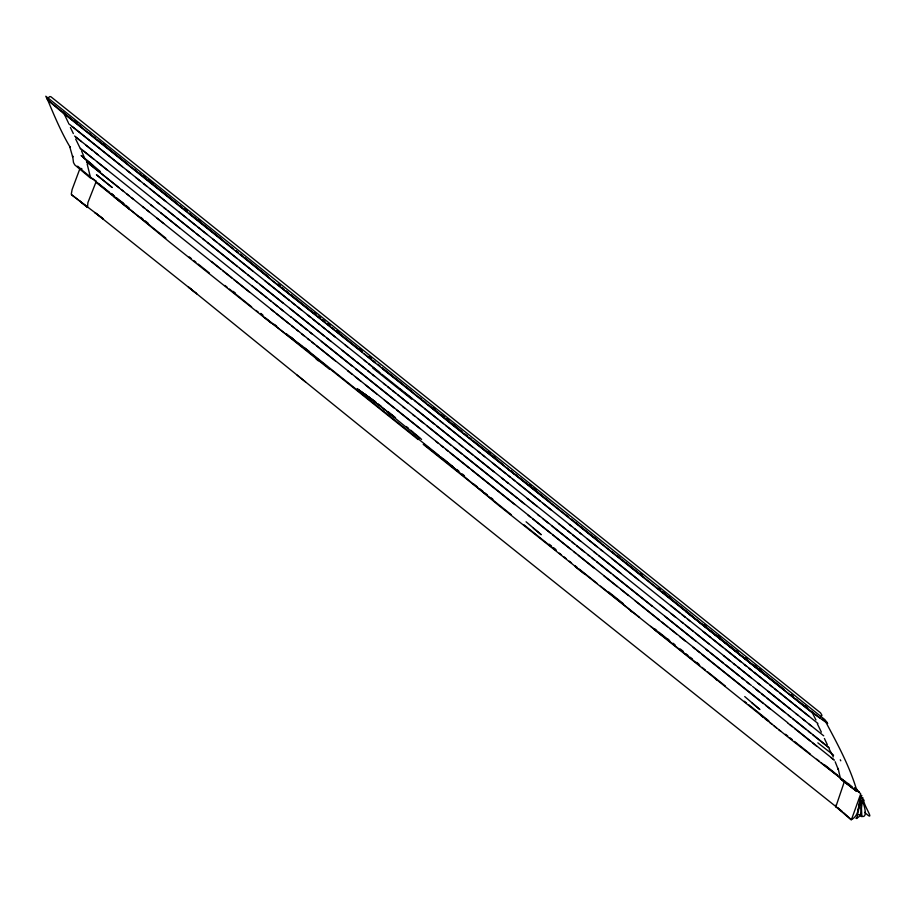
<?xml version="1.0" encoding="UTF-8"?>
<svg xmlns="http://www.w3.org/2000/svg" width="916" height="916" viewBox="0 0 916 916"><rect width="100%" height="100%" fill="white"/><g stroke="black" fill="none" stroke-linecap="round" stroke-linejoin="round"><path stroke-width="1.37" d="M862.975 802.21C864.246 805.279 869.215 821.995 858.773 814.668M844.495 781.245L835.861 806.698L851.01 819.706C858.51 816.694 858.67 806.904 859.849 800.034L859.529 802.279L860.467 797.973M858.968 806.034L859.368 803.744L858.074 810.019M79.761 169.059L72.112 189.532L71.265 194.306L87.467 207.451L87.913 202.562L95.825 182.467L95.39 180.383M856.884 789.603L856.391 788.527M861.395 800.412C859.322 805.221 864.189 816.522 855.888 818.274M863.364 800.55L863.765 800.08C863.147 805.061 877.001 824.045 864.67 812.309M820.461 716.999L821.961 715.316L820.541 712.866L50.918 96.764C49.235 95.298 46.647 99.901 48.995 100.966M861.166 796.107L861.67 795.592L860.891 795.351M86.482 161.697L220.538 268.983M95.997 180.921L95.642 182.044L165.83 238.16M862.242 798.5L862.792 797.973L861.452 808.072L861.83 816.648L860.044 814.862M63.605 112.416L62.62 112.256L186.818 211.573M844.758 781.44L821.205 762.788M819.671 717.835L810.11 710.312M68.608 123.637L326.199 329.714M823.724 735.834L659.772 604.388M862.792 797.973L862.002 797.756M862.987 799.863L863.765 800.08M94.199 179.651L90.192 177.841L74.757 164.88L73.486 162.498L72.604 155.88L72.627 156.819M47.311 99.077C53.643 114.179 61.143 132.282 70.108 147.132L69.731 146.652L72.707 157.06M71.62 195.005L78.81 200.192M371.873 399.319L358.087 389.518M373.236 400.429L364.431 394.017L378.377 404.964M817.885 723.434L754.257 672.31M822.385 719.129L827.686 723.514L810.168 711.079L685.866 611.464L812.469 712.808L812.103 712.35L815.95 719.965M302.406 346.866L263.613 316.867M849.521 784.978L848.182 783.535M385.522 410.368L377.507 403.819L393.514 416.368M374.175 400.945L376.442 402.674M378.709 404.391L380.987 406.109M619.262 557.833L580.194 526.586M621.517 559.562L623.785 561.279M843.625 780.489L794.023 741.88L653.703 629.063M847.861 783.478L852.201 786.798M856.54 790.13L859.265 792.054L855.979 790.771L840.419 778.611L838.14 768.387L838.312 769.623L835.174 761.757M79.726 201.051L103.325 218.958L94.817 212.512L196.722 293.773L188.352 286.983L305.6 381.983M233.637 249.06L189.04 213.336M780.867 687.275L626.006 563.042M293.017 338.977L289.971 336.641L296.36 341.691M297.07 342.103L309.528 351.687M358.465 349.007L273.334 281.601L240.37 254.35M382.693 368.942L403.063 384.64M662.394 635.818L497.251 504.224L442.794 458.538M455.389 426.261L462.03 431.413M184.689 208.917L186.944 210.669M453.088 424.223L455.344 425.974M79.829 200.959L87.776 207.405M817.851 742.842L833.606 755.185M103.13 143.961L105.374 145.736M235.893 250.812L238.137 252.587M575.408 566.912L584.087 573.725M844.243 780.695L848.537 784.073M388.018 411.627L395.54 417.696M854.662 787.588L860.731 793.863L851.399 819.763L843.796 812.847M278.143 284.04L280.376 285.815M358.992 349.053L361.213 350.817M368.518 356.61L371.564 359.026M763.635 673.775L506.422 467.824M428.883 412.085L437.825 419.196M440.058 420.971L443.401 423.639M412.692 414.582L414.937 416.356M418.28 419.024L423.868 423.467M652.352 606.392L613.308 575.214M355.397 376.957L360.984 381.411M365.461 384.96L376.602 393.891M286.181 333.619L294.013 339.825M439.256 455.699L307.65 350.427M673.02 643.215L675.069 644.841M667.42 638.773L669.665 640.547M785.55 734.277L787.794 736.063M790.027 737.838L792.271 739.624M794.504 741.41L797.859 744.078M715.762 679.237L716.575 679.89M758.986 668.772L761.219 670.558M754.418 665.142L756.616 666.894M150.224 189.017L165.853 201.497M307.387 314.829L310.742 317.497M312.974 319.283L319.673 324.619M321.905 326.394L325.26 329.073M327.31 330.596L380.804 373.419M381.915 374.312L458.836 435.879M459.947 436.76L679.672 612.85M499.094 468.305L505.792 473.652M508.025 475.427L510.258 477.213M512.491 478.988L514.723 480.774M516.956 482.549L540.371 501.27M670.615 605.396L710.782 637.49M794.515 704.77L808.977 716.323M74.597 136.026L97.955 154.667M558.417 523.54L565.115 528.887M567.347 530.662L570.691 533.341M572.924 535.116L580.733 541.356M594.118 552.05L596.35 553.825M598.583 555.611L666.562 610.067M671.027 613.628L675.493 617.189M681.069 621.643L683.302 623.418M685.534 625.204L693.343 631.433M252.06 285.815L291.208 317.314M293.441 319.1L306.837 329.783M86.768 161.983L119.103 187.78M121.336 189.566L123.568 191.341M126.912 194.009L129.145 195.795M131.366 197.57L133.599 199.356M270.678 309.161L274.033 311.829M276.266 313.604L289.651 324.275M289.41 323.921L659.486 620.143M399.96 412.647L420.055 428.677M528.143 515.284L530.375 517.059M532.608 518.845L550.447 533.089M552.68 534.875L570.531 549.119M743.082 687.057L787.714 722.724M98.333 183.475L109.462 192.349M121.393 201.806L124.587 204.348M125.858 205.356L129.156 207.989M260.808 313.398L262.938 315.104M256.102 310.444L258.335 312.23M260.568 314.005L262.8 315.791M265.033 317.566L329.645 369.377M423.707 444.031L446.058 461.847M74.677 120.981L76.875 122.733M359.667 349.111L361.9 350.897M368.805 356.416L371.026 358.19M639.986 573.473L642.173 575.225M198.314 219.932L200.547 221.718M327.63 323.451L329.852 325.237M336.779 330.779L338.977 332.542M432.913 407.723L435.089 409.463M446.607 418.692L448.84 420.478M487.85 451.702L490.083 453.489M529.082 484.724L531.314 486.51M533.547 488.297L535.768 490.083M80.7 126.397L49.258 101.218M88.52 132.66L90.753 134.446M92.997 136.232L95.23 138.018M97.462 139.816L127.622 163.953M134.32 169.323L136.553 171.109M138.785 172.895L141.018 174.681M143.262 176.479L176.765 203.295M180.12 205.986L182.353 207.772M184.585 209.558L186.818 211.344M189.051 213.142L221.443 239.065M235.973 250.698L238.206 252.484M240.439 254.27L242.671 256.056M244.904 257.843L268.365 276.621M281.762 287.349L284.006 289.147M286.239 290.933L288.471 292.719M290.704 294.505L315.276 314.177M327.562 324.012L329.794 325.81M332.027 327.596L334.271 329.382M336.504 331.168L362.198 351.733M373.362 360.675L375.594 362.461M377.827 364.259L380.06 366.045M382.304 367.831L411.341 391.086M419.162 397.338L421.394 399.124M423.627 400.922L425.86 402.708M428.093 404.494L457.141 427.738M464.962 434.001L467.194 435.787M469.427 437.585L471.66 439.371M473.893 441.157L502.941 464.401M510.75 470.664L512.994 472.45M515.227 474.236L517.46 476.034M519.693 477.82L549.852 501.957M566.603 515.376L568.836 517.162M571.069 518.948L596.763 539.513M612.403 552.039L614.636 553.825M616.869 555.611L643.685 577.069M658.203 588.702L660.436 590.488M662.669 592.274L690.595 614.625M704.003 625.365L706.236 627.151M708.469 628.937L737.506 652.181M754.269 665.6L784.428 689.737M795.592 698.679L797.825 700.477M800.057 702.263L807.878 708.515M568.092 516.624L452.893 425.276L406.406 387.262M513.933 473.858L61.864 112.027L47.609 100.039L45.8 96.237L824.789 719.575L827.377 722.873L826.026 721.705M713.014 639.276L752.025 670.523M326.371 329.955L335.29 337.099M345.321 345.126L347.553 346.912M364.27 360.286L366.492 362.072M368.724 363.858L378.755 371.885M72.249 126.58L122.378 166.723M126.832 170.296L130.175 172.964M135.74 177.429L140.194 180.99M143.537 183.669L146.881 186.349M179.238 212.18L185.925 217.539M189.269 220.218L195.955 225.576M198.188 227.363L207.108 234.496M212.672 238.962L217.138 242.534M219.359 244.32L237.198 258.598M239.419 260.384L252.793 271.102M265.056 280.914L289.559 300.562M587.156 538.791L597.186 546.818M600.53 549.497L602.762 551.283M611.682 558.417L638.429 579.828M748.784 668.176L767.745 683.347M769.978 685.134L772.211 686.92M774.432 688.706L777.787 691.374M780.008 693.16L793.393 703.877M681.905 614.625L685.248 617.304M687.481 619.079L689.702 620.865M703.087 631.559L723.171 647.612M372.572 367.877L411.582 399.09M355.454 360.835L94.806 152.331M356.564 361.728L620.739 573.164M695.576 633.219L708.938 643.937M723.422 655.547L730.109 660.905M733.453 663.573L735.685 665.36M737.907 667.146L751.28 677.863M757.967 683.222L760.2 685.008M768.009 691.259L790.302 709.121M75.868 137.171L81.432 141.637M85.886 145.197L92.573 150.556M283.124 303.139L259.72 284.407M289.811 308.497L324.367 336.149M326.6 337.935L331.054 341.496M342.206 350.416L365.621 369.148M367.854 370.934L370.087 372.709M372.32 374.495L374.541 376.281M383.46 383.415L385.693 385.201M387.926 386.987L390.159 388.762M392.38 390.548L395.735 393.227M397.956 395.014L407.998 403.04M415.795 409.28L418.028 411.066M465.935 449.458L472.622 454.805M474.854 456.592L493.804 471.751M501.613 477.992L503.834 479.778M506.067 481.564L508.3 483.339M157.209 202.276L159.43 204.062M163.895 207.634L166.117 209.421M168.349 211.207L175.036 216.565M177.269 218.351L193.986 231.748M196.219 233.534L199.562 236.214M202.894 238.893L205.127 240.668M207.359 242.454L237.439 266.556M239.66 268.342L245.236 272.808M247.457 274.582L253.034 279.048M255.255 280.834L257.488 282.62M795.878 713.575L798.099 715.362M802.553 718.923L804.786 720.697M809.24 724.258L811.473 726.033M80.448 148.403L266.682 297.7M150.774 204.875L153.006 206.661M723.548 663.195L291.093 316.982M725.781 664.982L751.418 685.512M752.528 686.405L829.392 747.925M160.815 212.901L179.765 228.084M268.903 299.486L271.136 301.272M273.357 303.059L277.823 306.631M280.044 308.406L283.387 311.085M517.494 498.43L463.965 455.63M543.096 518.983L548.673 523.448M552.016 526.116L569.866 540.383M572.099 542.169L574.332 543.955M576.553 545.741L584.362 551.982M587.717 554.661L589.938 556.436M592.171 558.222L594.404 560.008M705.835 649.238L708.057 651.024M710.289 652.81L739.281 676.019M82.818 150.476L93.936 159.384M97.279 162.063L107.287 170.078M741.513 677.806L743.735 679.592M747.09 682.26L749.311 684.046M756.009 689.404L759.353 692.072M761.585 693.859L764.929 696.538M767.161 698.324L785.001 712.591M788.344 715.27L790.577 717.056M792.809 718.842L806.16 729.537M211.436 261.449L288.3 323.027M156.98 218.145L163.666 223.493M222.771 270.77L231.691 277.903M233.924 279.689L249.518 292.193M810.179 740.987L794.573 728.506M812.4 742.762L816.843 746.322M831.293 757.898L833.514 759.673M445.645 449.252L447.878 451.038M450.1 452.825L469.061 467.996M471.282 469.782L514.758 504.579M593.9 567.92L578.317 555.394M603.942 575.935L617.327 586.641M620.67 589.309L628.479 595.549M635.177 600.896L667.512 626.762M696.423 650.017L699.767 652.684M702 654.471L763.326 703.545M765.558 705.32L770.024 708.892M787.886 723.159L792.34 726.72M304.307 347.759L306.539 349.534M440.378 456.592L452.63 466.404M696.698 662.337L698.919 664.123M140.663 217.252L142.885 219.039M145.117 220.825L148.461 223.504M418.131 439.565L330.115 369.034M447.18 462.74L453.855 468.087M473.904 484.129L477.247 486.808M479.48 488.594L482.835 491.262M485.056 493.048L487.289 494.835M490.644 497.502L492.877 499.289M608.797 592.057L623.281 603.655M685.718 653.646L687.95 655.432M690.183 657.219L692.404 659.005M189.257 256.904L191.478 258.69M193.711 260.476L195.944 262.262M198.177 264.048L209.34 272.968M597.186 583.481L579.359 569.202M600.53 586.148L639.528 617.395M744.33 701.244L746.563 703.03M748.796 704.816L768.845 720.881M423.226 444.363L511.368 514.781M523.631 524.593L555.966 550.47M559.31 553.149L561.531 554.936M563.764 556.71L565.996 558.497M569.34 561.176L571.561 562.962M574.904 565.63L577.137 567.416M650.681 626.315L699.744 665.577M701.977 667.352L705.32 670.031M707.553 671.817L725.392 686.084M630.448 610.674L632.681 612.461M760.818 715.362L763.051 717.148M765.284 718.934L767.516 720.72M769.749 722.495L771.982 724.281M774.203 726.067L776.436 727.854M778.669 729.64L780.901 731.415M791.058 694.431L793.245 696.194M717.732 635.738L719.965 637.525M533.685 488.4L535.906 490.175M725.392 649.398L740.987 661.913M744.33 664.604L746.551 666.39M542.604 503.056L551.512 510.212M569.328 524.502L571.561 526.288M574.904 528.967L577.126 530.753M579.359 532.54L581.591 534.326M399.926 388.865L402.147 390.651M404.38 392.437L412.177 398.689M414.398 400.475L422.196 406.727M424.429 408.513L427.772 411.192M445.634 425.425L472.37 446.871M477.934 451.336L480.167 453.122M482.389 454.909L484.621 456.695M492.419 462.946L497.983 467.412M291.78 302.337L295.124 305.017M297.356 306.803L301.811 310.375M527.25 498.499L537.268 506.548M419.139 411.96L434.734 424.463M436.966 426.249L454.794 440.527M459.248 444.1L462.591 446.779M664.627 616.182L695.805 641.2M808.381 731.323L810.614 733.098M812.836 734.884L828.385 747.353M518.605 499.323L524.17 503.789M537.52 514.517L539.753 516.303M310.18 332.462L312.402 334.248M321.321 341.393L352.511 366.4M355.855 369.079L394.876 400.292M402.662 406.555L404.883 408.341M427.211 426.146L450.603 444.913M453.935 447.592L461.733 453.844M661.718 621.93L741.971 686.164M789.935 724.51L834.419 760.177M291.883 326.062L294.105 327.848M296.337 329.634L298.559 331.42M301.902 334.1L304.135 335.886M307.478 338.565L309.711 340.351M311.932 342.137L314.165 343.924M316.386 345.71L335.336 360.893M347.588 370.717L352.042 374.3M384.388 400.143L394.395 408.181M396.628 409.967L398.849 411.753M825.018 765.123L837.235 774.936M654.505 628.651L656.738 630.437M658.959 632.223L667.878 639.379M798.97 744.971L810.087 753.879M816.751 759.227L818.973 761.013M274.422 324.356L276.655 326.142M300.036 344.908L302.269 346.695M304.49 348.481L326.772 366.354M224.947 285.46L227.168 287.246M229.389 289.032L251.637 306.883M316.146 359.038L318.379 360.824M736.246 650.566L738.365 652.272M313.879 312.551L316.1 314.337M318.321 316.135L320.543 317.932M322.764 319.718L324.985 321.516M596.637 561.794L611.075 573.427M669.733 628.548L676.409 633.918M679.741 636.597L685.305 641.074M693.091 647.326L695.313 649.123M573.863 551.81L576.084 553.607M435.638 441.203L437.859 442.989M441.191 445.68L443.424 447.466M142.495 206.524L144.717 208.321M146.949 210.108L149.171 211.905M680.187 648.917L683.359 651.471M549.256 544.219L551.478 546.005M553.711 547.802L555.932 549.589M233.191 291.368L235.412 293.166M804.798 705.526L806.927 707.244M394.075 417.341L387.113 411.719L419.78 438.203M271.376 323.188L169.426 241.95L82.566 170.559M114.134 196.974L129.728 209.581M442.004 415.223L444.214 417.02M114.534 196.161L111.214 193.459L113.195 195.131M116.756 197.959L123.397 203.352M297.173 375.148C478.06 521.96 660.642 666.665 842.697 812M658.295 588.244L660.505 590.041M662.726 591.851L664.947 593.66M668.268 596.362L670.489 598.159M745.326 657.78L747.536 659.577M487.77 451.737L489.98 453.535M493.289 456.237L495.499 458.046M143.388 175.998L145.587 177.796M147.797 179.605L153.316 184.116M77.608 166.174L80.619 168.647M704.083 624.781L706.293 626.578M456.718 469.427L458.916 471.236M462.225 473.95L464.423 475.748M575.809 522.933L578.007 524.754M533.307 528.166L541.264 534.738L526.07 521.788M594.003 537.131L596.911 539.535M598.801 541.093L600.77 542.73M406.326 426.524L408.536 428.356M410.734 430.176L414.043 432.913M100.405 171.544L81.135 155.48L92.711 165.143M616.892 555.336L619.892 557.844M751.979 702.927L759.879 709.545L744.719 696.561M359.587 349.878L361.774 351.698M363.95 353.53L374.839 362.656M837.831 807.809L841.804 811.164M451.21 465.694L457.989 471.465M415.12 433.84L421.6 439.417M825.568 721.613C837.35 743.769 849.933 766.703 856.895 790.874L855.017 789.008M89.493 176.193L88.703 175.403L90.432 177.28L87.112 163.815M86.253 160.151L83.081 156.739L84.799 158.628L81.49 150.796M856.723 818.572L861.67 795.592M68.357 122.721L64.04 113.63M80.493 148.942L75.639 138.992M840.27 759.799L840.774 760.795M70.418 127.496L73.349 133.576M817.381 723.869L821.366 732.17M824.4 738.491L827.297 744.593M833.32 756.879L829.003 748.67M81.638 168.441L82.005 169.586M374.976 401.62L357.32 388.876L374.976 401.62M856.781 791.332L840.842 779.104L856.781 791.332M112.118 187.448L96.501 174.819L112.118 187.448M835.861 806.698L835.724 805.393L835.861 806.698"/></g></svg>
